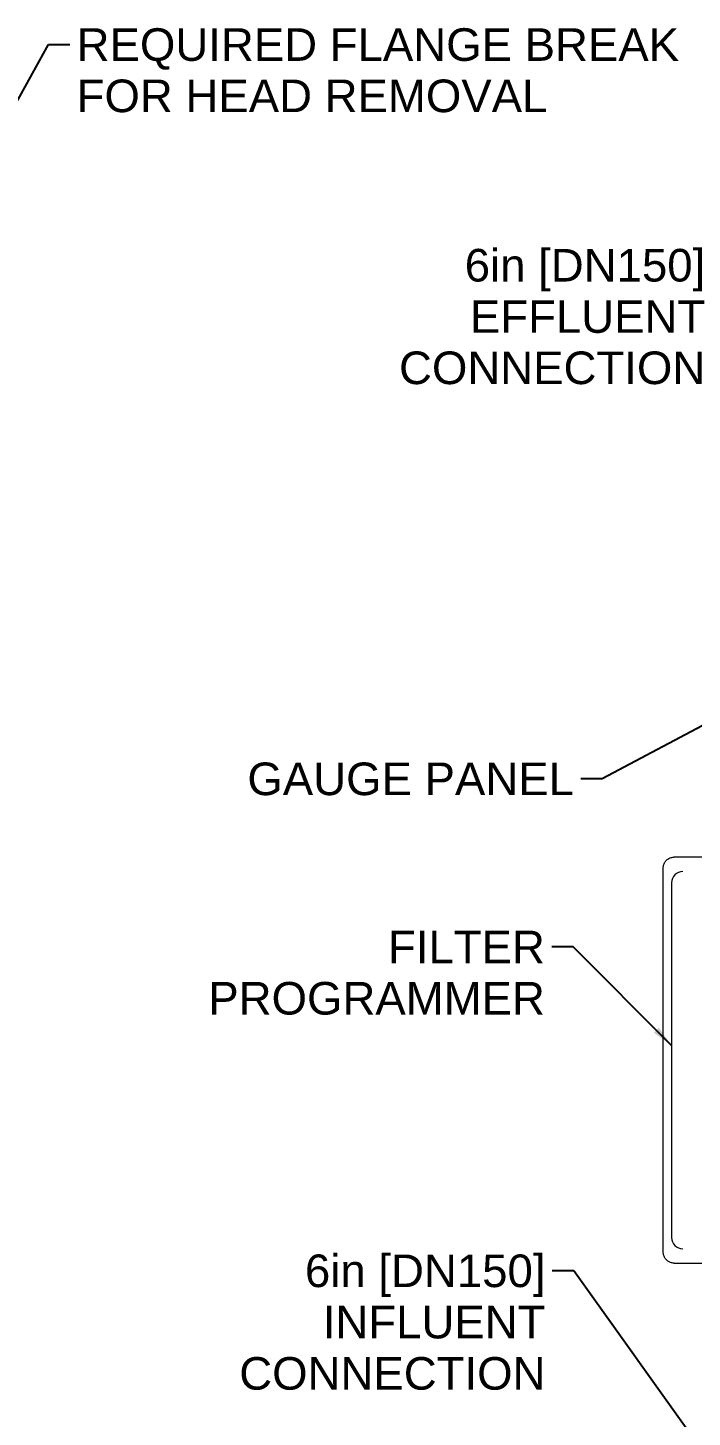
# Model space of a CAD drawing. Header units: inches. Extents: x 12 to 318, y 5 to 204.
# Drawn here: x 196 to 225, y 51.7 to 112.4 of the extents above; entities that cross this region are included whole.
import ezdxf

# ---------------------------------------------------------------- set-up
doc = ezdxf.new("R2010")
doc.units = ezdxf.units.IN
doc.header["$LTSCALE"] = 9.5
doc.header["$MEASUREMENT"] = 0
for name, color, linetype, lineweight in [('Symbol', 7, 'Continuous', 25), ('Symbol (ANSI)', 7, 'Continuous', 25), ('Visible', 7, 'Continuous', 18)]:
    doc.layers.add(name, color=color, linetype=linetype, lineweight=lineweight)
doc.styles.add('MEMCOR Medium', font='arial.ttf')
doc.styles.add('Standard D-E', font='arial.ttf')
doc.dimstyles.new('Default (ANSI)$7', dxfattribs={"dimscale": 9.5, "dimtxt": 0.15, "dimasz": 0.098425, "dimexe": 0.125, "dimexo": 0.0625, "dimgap": 0.031496, "dimtad": 0, "dimtih": 1, "dimtoh": 1, "dimdec": 4, "dimrnd": 1e-08, "dimzin": 3, "dimdsep": 46, "dimlunit": 5, "dimtxsty": 'MEMCOR Medium', "dimcen": 0.09, "dimdle": 0.393701, "dimclrd": 256, "dimclre": 256, "dimclrt": 256, "dimadec": 0, "dimazin": 1, "dimtfac": 0.8, "dimtofl": 0, "dimtmove": 0, "dimatfit": 3, "dimfxl": 1, "dimfrac": 1, "dimtolj": 1, "dimtzin": 4, "dimlwd": -1, "dimlwe": -1, "dimarcsym": 0})
doc.dimstyles.new('in [mm] D-E NeptuneBenson$7', dxfattribs={"dimscale": 9.5, "dimtxt": 0.15, "dimasz": 0.098425, "dimexe": 0.125, "dimexo": 0.063, "dimgap": 0.031496, "dimtad": 0, "dimtih": 1, "dimtoh": 1, "dimdec": 4, "dimrnd": 1e-08, "dimzin": 3, "dimdsep": 46, "dimlunit": 5, "dimtxsty": 'Standard D-E', "dimcen": 0.09, "dimdle": 0.393701, "dimclrd": 256, "dimclre": 256, "dimclrt": 256, "dimadec": 1, "dimazin": 1, "dimtfac": 1, "dimtofl": 0, "dimtmove": 0, "dimatfit": 3, "dimfxl": 1, "dimfrac": 1, "dimtolj": 1, "dimtzin": 4, "dimlwd": -1, "dimlwe": -1, "dimarcsym": 0})

msp = doc.modelspace()

# ---------------------------------------------------------------- linework, layer by layer
at = {"layer": 'Visible'}
for p, q in [((236.764511, 76.169365), (224.207143, 76.169365)), ((223.740636, 58.919365), (223.740636, 75.669365)), ((224.106662, 75.044365), (224.106662, 59.544365)), ((224.207143, 58.419365), (236.764511, 58.419365))]:
    msp.add_line(p, q, dxfattribs=at)
for centre, start, end in [((224.606662, 75.044365), 90, 180), ((224.606662, 59.544365), 180, 270)]:
    msp.add_arc(centre, 0.5, start, end, dxfattribs=at)
for points, knots in [([(223.740636, 75.669365), (223.740636, 75.718217), (223.747281, 75.767079), (223.773876, 75.861594), (223.793844, 75.907266), (223.846929, 75.991634), (223.880094, 76.030334), (223.958189, 76.09585), (224.003135, 76.122643), (224.097704, 76.158246), (224.146809, 76.167995), (224.199862, 76.169319), (224.203502, 76.169365), (224.207143, 76.169365)], [3.141592654, 3.141592654, 3.141592654, 3.141592654, 3.455751919, 3.455751919, 3.769911184, 3.769911184, 4.08407045, 4.08407045, 4.397217642, 4.397217642, 4.69077188, 4.69077188, 4.71238898, 4.71238898, 4.71238898, 4.71238898]), ([(224.207143, 58.419365), (224.159069, 58.419365), (224.111042, 58.427421), (224.019753, 58.45836), (223.976675, 58.48151), (223.898211, 58.540565), (223.863408, 58.577086), (223.806156, 58.658246), (223.783846, 58.702993), (223.752573, 58.796262), (223.743589, 58.844803), (223.740842, 58.902187), (223.740636, 58.910776), (223.740636, 58.919365)], [1.570796327, 1.570796327, 1.570796327, 1.570796327, 1.85628195, 1.85628195, 2.148446526, 2.148446526, 2.458040774, 2.458040774, 2.77220004, 2.77220004, 3.086359305, 3.086359305, 3.141592654, 3.141592654, 3.141592654, 3.141592654])]:
    msp.add_open_spline(points, degree=3, knots=knots, dxfattribs=at)

# ---------------------------------------------------------------- texts
at = {"layer": 'Symbol', "insert": (218.573929, 72.954806), "char_height": 1.42500005, "width": 14.7137778, "attachment_point": 3, "line_spacing_factor": 0.944221, "style": 'Standard D-E'}
msp.add_mtext('\\fArial|b0|i0;FILTER\\P\\fArial|b0|i0;PROGRAMMER', dxfattribs=at)
at = {"layer": 'Symbol (ANSI)', "char_height": 1.42500005, "line_spacing_factor": 0.944221}
for s, insert, width, attachment_point, style in [('\\fArial|b0|i0;REQUIRED FLANGE BREAK\\P\\fArial|b0|i0;FOR HEAD REMOVAL', (198.112577, 112.413682), 26.33426293, 1, 'MEMCOR Medium'), ('\\fArial|b0|i0;6in [DN150] \\P\\fArial|b0|i0;EFFLUENT\\P\\fArial|b0|i0;CONNECTION', (225.580797, 102.765103), 13.3854431, 3, 'Standard D-E'), ('\\fArial|b0|i0;6in [DN150]\\P\\fArial|b0|i0;INFLUENT\\P\\fArial|b0|i0;CONNECTION', (218.599065, 58.79456), 13.3854431, 3, 'Standard D-E')]:
    msp.add_mtext(s, dxfattribs=dict(at, insert=insert, width=width, attachment_point=attachment_point, style=style))
at = {"layer": 'Symbol (ANSI)', "insert": (219.842942, 80.306231), "char_height": 1.42500005, "width": 14.2749823, "attachment_point": 3, "style": 'Standard D-E'}
msp.add_mtext('\\fArial|b0|i0;GAUGE PANEL', dxfattribs=at)

# ---------------------------------------------------------------- leaders
at = {"layer": 'Symbol', "annotation_type": 0, "has_hookline": 1, "hookline_direction": 1, "text_width": 14.530918}
msp.add_leader([(224.106662, 67.94025), (219.808181, 72.242306), (218.873141, 72.242306)], dimstyle='in [mm] D-E NeptuneBenson$7', override={"dimtad": 0}, dxfattribs=at)
at = {"layer": 'Symbol (ANSI)', "annotation_type": 0, "has_hookline": 1}
for points, dimstyle, hookline_direction, text_width in [([(193.797257, 106.14794), (196.878325, 111.701182), (197.813365, 111.701182)], 'Default (ANSI)$7', 0, 26.167122), ([(238.255694, 98.53857), (226.815049, 102.052603), (225.88001, 102.052603)], 'in [mm] D-E NeptuneBenson$7', 1, 13.119526), ([(229.249097, 83.936463), (221.077194, 79.59373), (220.142155, 79.59373)], 'in [mm] D-E NeptuneBenson$7', 1, 14.094475), ([(227.767483, 46.99012), (219.833317, 58.08206), (218.898278, 58.08206)], 'in [mm] D-E NeptuneBenson$7', 1, 13.119526)]:
    msp.add_leader(points, dimstyle=dimstyle, override={"dimtad": 0}, dxfattribs=dict(at, hookline_direction=hookline_direction, text_width=text_width))

doc.saveas('drawing.dxf')
